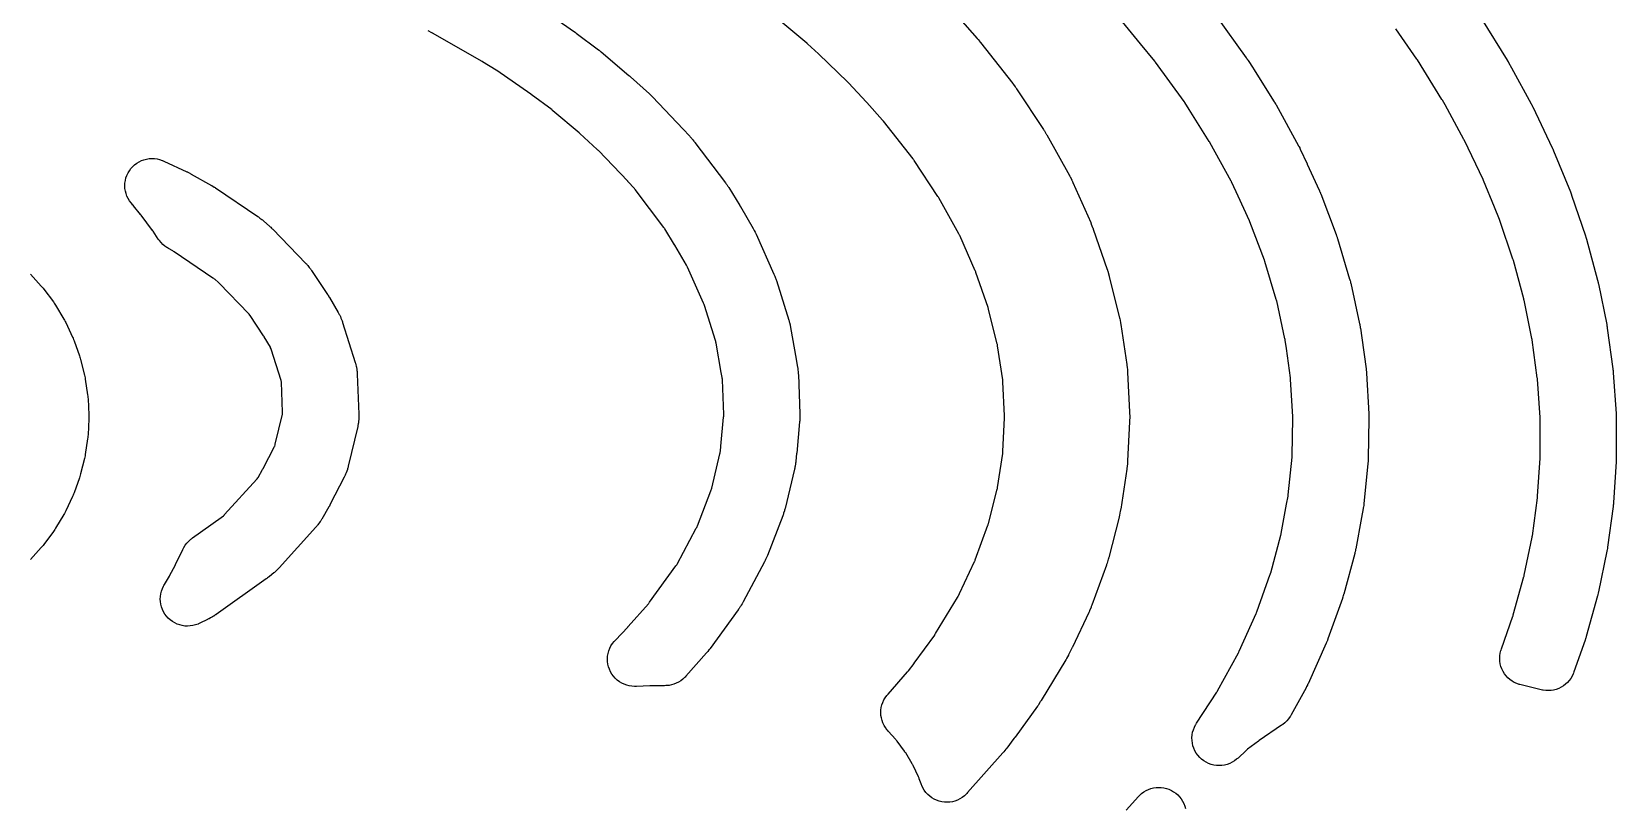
# Model space of a CAD drawing. Header units: metres. Extents: x -22 to 22, y 1.9 to 79.7.
# Drawn here: x 5.36 to 11.19, y 48.38 to 51.24 of the extents above; entities that cross this region are included whole.
import ezdxf

# ---------------------------------------------------------------- set-up
doc = ezdxf.new("R2010")
doc.units = ezdxf.units.M

msp = doc.modelspace()

# ---------------------------------------------------------------- linework, layer by layer
at = {"layer": 'MARKING'}
for points in [[(7.2305, 51.3329), (7.3597, 51.2435), (7.3605, 51.2429), (7.3612, 51.2424), (7.362, 51.2418), (7.364, 51.2404), (7.3647, 51.2399), (7.3655, 51.2393), (7.3662, 51.2388), (7.448, 51.1775), (7.4491, 51.1766), (7.4503, 51.1757), (7.4515, 51.1748), (7.4545, 51.1724), (7.4557, 51.1714), (7.4568, 51.1705), (7.458, 51.1695), (7.5598, 51.0834), (7.5604, 51.0828), (7.5611, 51.0822), (7.5617, 51.0817), (7.5635, 51.0802), (7.5641, 51.0796), (7.5648, 51.079), (7.5654, 51.0784), (7.6354, 51.0149), (7.6367, 51.0136), (7.638, 51.0124), (7.6393, 51.0112), (7.6426, 51.0079), (7.6439, 51.0067), (7.6451, 51.0054), (7.6464, 51.0041), (7.7599, 50.885), (7.7605, 50.8845), (7.761, 50.8839), (7.7615, 50.8833), (7.7629, 50.8818), (7.7635, 50.8812), (7.764, 50.8806), (7.7645, 50.8801), (7.7911, 50.8504), (7.7924, 50.8489), (7.7938, 50.8473), (7.7951, 50.8457), (7.7985, 50.8416), (7.7998, 50.84), (7.8011, 50.8383), (7.8023, 50.8367), (7.9153, 50.6873), (7.9168, 50.6854), (7.9182, 50.6835), (7.9195, 50.6815), (7.9231, 50.6763), (7.9244, 50.6743), (7.9257, 50.6723), (7.927, 50.6703), (7.9673, 50.6048), (7.9676, 50.6042), (7.9679, 50.6037), (7.9682, 50.6032), (7.969, 50.6019), (7.9694, 50.6013), (7.9697, 50.6008), (7.97, 50.6003), (8.0172, 50.5192), (8.0185, 50.5169), (8.0198, 50.5145), (8.021, 50.5122), (8.0242, 50.5061), (8.0254, 50.5037), (8.0265, 50.5013), (8.0276, 50.4989), (8.0935, 50.3519), (8.0947, 50.3492), (8.0958, 50.3464), (8.0969, 50.3437), (8.0996, 50.3365), (8.1006, 50.3338), (8.1016, 50.331), (8.1025, 50.3282), (8.1482, 50.1823), (8.1491, 50.1792), (8.15, 50.1761), (8.1508, 50.173), (8.1528, 50.1649), (8.1535, 50.1618), (8.1541, 50.1587), (8.1547, 50.1555), (8.1754, 50.0386), (8.1755, 50.0383), (8.1756, 50.0376), (8.1757, 50.0372), (8.1804, 50.0093), (8.1809, 50.0061), (8.1813, 50.0029), (8.1817, 49.9997), (8.1826, 49.9913), (8.1829, 49.9881), (8.1831, 49.9849), (8.1833, 49.9816), (8.1888, 49.8367), (8.1889, 49.8334), (8.1889, 49.8301), (8.1889, 49.8268), (8.1886, 49.8182), (8.1885, 49.8149), (8.1883, 49.8116), (8.188, 49.8083), (8.1771, 49.6923), (8.177, 49.6918), (8.1742, 49.663), (8.1738, 49.6596), (8.1733, 49.6562), (8.1728, 49.6528), (8.1713, 49.644), (8.1707, 49.6407), (8.17, 49.6373), (8.1693, 49.634), (8.1344, 49.489), (8.1336, 49.4859), (8.1327, 49.4827), (8.1318, 49.4795), (8.1292, 49.4714), (8.1282, 49.4682), (8.1271, 49.4651), (8.126, 49.462), (8.0698, 49.3162), (8.0687, 49.3134), (8.0675, 49.3105), (8.0662, 49.3077), (8.0629, 49.3005), (8.0616, 49.2977), (8.0602, 49.2949), (8.0588, 49.2922), (7.9802, 49.1451), (7.9789, 49.1428), (7.9776, 49.1404), (7.9762, 49.1381), (7.9726, 49.1322), (7.9712, 49.1299), (7.9698, 49.1276), (7.9683, 49.1254), (7.9649, 49.1204), (7.9644, 49.1198), (7.964, 49.1192), (7.9636, 49.1186), (7.9625, 49.1171), (7.9621, 49.1165), (7.9617, 49.1159), (7.9613, 49.1153), (7.8587, 48.9737), (7.8572, 48.9717), (7.8557, 48.9697), (7.8542, 48.9678), (7.8502, 48.9628), (7.8486, 48.9609), (7.847, 48.959), (7.8454, 48.9571), (7.7696, 48.8718), (7.7664, 48.8683), (7.7648, 48.8667), (7.7579, 48.8603), (7.7505, 48.8546), (7.7426, 48.8496), (7.7342, 48.8453), (7.7255, 48.8419), (7.7165, 48.8393), (7.7073, 48.8375), (7.6979, 48.8366), (7.6956, 48.8365), (7.6909, 48.8364), (7.6406, 48.8364), (7.6394, 48.8364), (7.6381, 48.8364), (7.6369, 48.8363), (7.588, 48.8339), (7.583, 48.8338), (7.5808, 48.8338), (7.5709, 48.8343), (7.5611, 48.8358), (7.5515, 48.8382), (7.5422, 48.8416), (7.5333, 48.8459), (7.5248, 48.851), (7.5169, 48.857), (7.5096, 48.8637), (7.503, 48.8711), (7.4972, 48.8791), (7.4922, 48.8877), (7.488, 48.8967), (7.4848, 48.9061), (7.4825, 48.9157), (7.4812, 48.9255), (7.4809, 48.9354), (7.4815, 48.9453), (7.4832, 48.9551), (7.4858, 48.9647), (7.4893, 48.9739), (7.4937, 48.9828), (7.499, 48.9912), (7.5051, 48.999), (7.5065, 49.0007), (7.5098, 49.0044), (7.5554, 49.0523), (7.556, 49.053), (7.5566, 49.0536), (7.5571, 49.0542), (7.6314, 49.1378), (7.633, 49.1397), (7.6345, 49.1416), (7.636, 49.1436), (7.7329, 49.2773), (7.7345, 49.2797), (7.7355, 49.2814), (7.7368, 49.2837), (7.8078, 49.4166), (7.8092, 49.4193), (7.8104, 49.4221), (7.8116, 49.425), (7.8614, 49.5541), (7.8625, 49.5572), (7.8635, 49.5603), (7.8643, 49.5635), (7.8948, 49.6901), (7.8955, 49.6934), (7.896, 49.6968), (7.8965, 49.7002), (7.8983, 49.718), (7.9084, 49.8254), (7.9086, 49.8287), (7.9087, 49.832), (7.9087, 49.8353), (7.9038, 49.9619), (7.9036, 49.9651), (7.9033, 49.9683), (7.9028, 49.9715), (7.8998, 49.9892), (7.8806, 50.0979), (7.8799, 50.101), (7.8792, 50.1041), (7.8783, 50.1072), (7.8378, 50.2366), (7.8368, 50.2394), (7.8358, 50.2422), (7.8347, 50.2449), (7.7751, 50.3776), (7.774, 50.38), (7.7728, 50.3824), (7.7715, 50.3847), (7.7289, 50.4579), (7.7286, 50.4584), (7.7282, 50.459), (7.7279, 50.4595), (7.692, 50.5178), (7.6907, 50.5199), (7.6894, 50.5218), (7.688, 50.5238), (7.5825, 50.6632), (7.5812, 50.6648), (7.5799, 50.6664), (7.5786, 50.6679), (7.5574, 50.6917), (7.5568, 50.6922), (7.5563, 50.6928), (7.5558, 50.6934), (7.4472, 50.8072), (7.4459, 50.8085), (7.4447, 50.8098), (7.4433, 50.811), (7.3789, 50.8695), (7.3783, 50.8701), (7.3776, 50.8707), (7.377, 50.8713), (7.2802, 50.9532), (7.2791, 50.9541), (7.2779, 50.955), (7.2767, 50.956), (7.2004, 51.0131), (7.1997, 51.0137), (7.1989, 51.0142), (7.1982, 51.0147), (7.0739, 51.1008), (7.0729, 51.1015), (7.0719, 51.1021), (7.0708, 51.1028), (7.0215, 51.1335), (7.0207, 51.134), (7.0199, 51.1345), (7.0191, 51.135), (6.8372, 51.2388), (6.8364, 51.2392), (6.8355, 51.2397), (6.8346, 51.2402), (6.8205, 51.2475)], [(8.7774, 51.2909), (8.8415, 51.2188), (8.8425, 51.2176), (8.8435, 51.2165), (8.8445, 51.2153), (8.8505, 51.2081), (8.8515, 51.2069), (8.8525, 51.2058), (8.8534, 51.2046), (8.9722, 51.0536), (8.9732, 51.0523), (8.9742, 51.051), (8.9752, 51.0496), (8.9811, 51.0416), (8.9823, 51.0399), (8.9835, 51.0382), (8.9847, 51.0364), (8.9857, 51.0351), (8.9861, 51.0343), (9.0855, 50.8837), (9.0865, 50.8821), (9.0875, 50.8805), (9.0885, 50.879), (9.0945, 50.8691), (9.0954, 50.8675), (9.0964, 50.8659), (9.0973, 50.8643), (9.1807, 50.7146), (9.1817, 50.7129), (9.1826, 50.7111), (9.1835, 50.7094), (9.1891, 50.6984), (9.19, 50.6967), (9.1908, 50.6949), (9.1917, 50.6931), (9.1921, 50.692), (9.1924, 50.6915), (9.1932, 50.6896), (9.1935, 50.689), (9.259, 50.5415), (9.2598, 50.5395), (9.2606, 50.5376), (9.2614, 50.5356), (9.2662, 50.5234), (9.267, 50.5214), (9.2677, 50.5194), (9.2684, 50.5174), (9.3198, 50.3689), (9.3205, 50.3668), (9.3212, 50.3646), (9.3218, 50.3625), (9.3258, 50.3491), (9.3264, 50.347), (9.327, 50.3448), (9.3276, 50.3426), (9.3642, 50.1946), (9.3648, 50.1923), (9.3653, 50.19), (9.3658, 50.1877), (9.3686, 50.1733), (9.3691, 50.171), (9.3695, 50.1687), (9.3698, 50.1663), (9.3919, 50.0188), (9.3922, 50.0163), (9.3925, 50.0139), (9.3928, 50.0115), (9.3943, 49.9963), (9.3945, 49.9939), (9.3947, 49.9915), (9.3949, 49.989), (9.4021, 49.8452), (9.4021, 49.845), (9.4023, 49.8414), (9.4024, 49.8389), (9.4024, 49.8365), (9.4025, 49.834), (9.4025, 49.8189), (9.4024, 49.8165), (9.4024, 49.814), (9.4023, 49.8116), (9.4021, 49.8082), (9.4021, 49.8081), (9.3949, 49.664), (9.3947, 49.6615), (9.3946, 49.659), (9.3943, 49.6564), (9.3928, 49.6409), (9.3925, 49.6384), (9.3922, 49.6359), (9.3918, 49.6334), (9.3694, 49.4861), (9.369, 49.4837), (9.3686, 49.4812), (9.3681, 49.4787), (9.365, 49.4636), (9.3645, 49.4611), (9.3639, 49.4587), (9.3634, 49.4563), (9.3256, 49.3087), (9.3249, 49.3064), (9.3243, 49.304), (9.3236, 49.3017), (9.3191, 49.2873), (9.3184, 49.285), (9.3176, 49.2826), (9.3168, 49.2803), (9.2631, 49.1323), (9.2622, 49.1302), (9.2614, 49.128), (9.2605, 49.1258), (9.255, 49.1125), (9.2541, 49.1104), (9.2531, 49.1083), (9.2521, 49.1061), (9.1915, 48.9778), (9.1912, 48.9772), (9.19, 48.9747), (9.1896, 48.9739), (9.18, 48.9543), (9.179, 48.9523), (9.178, 48.9504), (9.177, 48.9485), (9.1705, 48.9367), (9.1695, 48.9348), (9.1684, 48.9329), (9.1673, 48.931), (9.0771, 48.7818), (9.076, 48.78), (9.0748, 48.7783), (9.0737, 48.7765), (9.0666, 48.7658), (9.0654, 48.764), (9.0642, 48.7623), (9.063, 48.7606), (8.9809, 48.6473), (8.9806, 48.6468), (8.9802, 48.6464), (8.9799, 48.6459), (8.9778, 48.6431), (8.9775, 48.6427), (8.9772, 48.6422), (8.9768, 48.6418), (8.9501, 48.6065), (8.9489, 48.6051), (8.9478, 48.6036), (8.9466, 48.6022), (8.9393, 48.5933), (8.9381, 48.5918), (8.9369, 48.5904), (8.9357, 48.589), (8.8063, 48.4426), (8.803, 48.439), (8.8014, 48.4373), (8.7942, 48.4306), (8.7863, 48.4247), (8.7779, 48.4195), (8.769, 48.4152), (8.7597, 48.4118), (8.7502, 48.4093), (8.7404, 48.4077), (8.7306, 48.4072), (8.7207, 48.4076), (8.7109, 48.409), (8.7013, 48.4113), (8.692, 48.4146), (8.6831, 48.4188), (8.6746, 48.4238), (8.6666, 48.4297), (8.6593, 48.4363), (8.6526, 48.4436), (8.6467, 48.4515), (8.6417, 48.46), (8.6374, 48.4689), (8.6366, 48.471), (8.6348, 48.4756), (8.6284, 48.4934), (8.6275, 48.4957), (8.6266, 48.498), (8.6256, 48.5002), (8.6057, 48.5424), (8.6046, 48.5445), (8.6034, 48.5467), (8.6022, 48.5488), (8.5782, 48.5888), (8.5769, 48.5909), (8.5756, 48.5929), (8.5741, 48.5949), (8.5464, 48.6324), (8.5449, 48.6343), (8.5433, 48.6362), (8.5417, 48.6381), (8.5141, 48.6686), (8.5109, 48.6722), (8.5094, 48.674), (8.5036, 48.6819), (8.4986, 48.6902), (8.4944, 48.699), (8.4911, 48.7081), (8.4887, 48.7176), (8.4872, 48.7272), (8.4867, 48.7369), (8.4871, 48.7466), (8.4885, 48.7562), (8.4907, 48.7657), (8.4939, 48.7749), (8.498, 48.7837), (8.5029, 48.7921), (8.5086, 48.8), (8.5101, 48.8018), (8.5132, 48.8055), (8.5853, 48.8872), (8.5865, 48.8886), (8.5877, 48.89), (8.5889, 48.8915), (8.6089, 48.9179), (8.6092, 48.9183), (8.6096, 48.9188), (8.6099, 48.9192), (8.6849, 49.0228), (8.6861, 49.0245), (8.6872, 49.0262), (8.6884, 49.028), (8.7685, 49.1605), (8.7696, 49.1624), (8.7706, 49.1643), (8.7716, 49.1662), (8.7758, 49.1747), (8.7761, 49.1754), (8.8317, 49.293), (8.8326, 49.2951), (8.8335, 49.2972), (8.8343, 49.2994), (8.8806, 49.4268), (8.8814, 49.4291), (8.8821, 49.4314), (8.8827, 49.4337), (8.9149, 49.5593), (8.9155, 49.5617), (8.9159, 49.5642), (8.9164, 49.5666), (8.9353, 49.691), (8.9356, 49.6935), (8.9359, 49.6961), (8.9361, 49.6986), (8.9423, 49.8226), (8.9423, 49.8251), (8.9423, 49.8276), (8.9423, 49.8301), (8.936, 49.9546), (8.9358, 49.9571), (8.9356, 49.9595), (8.9353, 49.9619), (8.9165, 50.0876), (8.9161, 50.0899), (8.9156, 50.0922), (8.9151, 50.0945), (8.8836, 50.2219), (8.883, 50.2241), (8.8823, 50.2262), (8.8817, 50.2284), (8.8369, 50.3579), (8.8361, 50.3599), (8.8354, 50.3619), (8.8345, 50.3638), (8.777, 50.4935), (8.776, 50.4955), (8.775, 50.4976), (8.774, 50.4996), (8.6997, 50.6328), (8.6987, 50.6344), (8.6978, 50.636), (8.6968, 50.6376), (8.6091, 50.7705), (8.6079, 50.7722), (8.6067, 50.7739), (8.6055, 50.7756), (8.4962, 50.9147), (8.4952, 50.9159), (8.4942, 50.9171), (8.4932, 50.9182), (8.4354, 50.9831), (8.4351, 50.9836), (8.4347, 50.984), (8.4343, 50.9844), (8.3675, 51.0562), (8.3666, 51.0572), (8.3656, 51.0581), (8.3647, 51.0591), (8.2588, 51.1613), (8.2584, 51.1617), (8.258, 51.1621), (8.2575, 51.1625), (8.2174, 51.1994), (8.2165, 51.2002), (8.2156, 51.201), (8.2147, 51.2017), (8.0824, 51.3124)], [(9.7216, 51.2996), (9.8317, 51.1482), (9.8325, 51.147), (9.8333, 51.1459), (9.8341, 51.1448), (9.8361, 51.1418), (9.8369, 51.1407), (9.8377, 51.1395), (9.8384, 51.1383), (9.8571, 51.1094), (9.8573, 51.1091), (9.8579, 51.1082), (9.8583, 51.1076), (9.9348, 50.9859), (9.9356, 50.9847), (9.9364, 50.9834), (9.9372, 50.9821), (9.9392, 50.9786), (9.94, 50.9773), (9.9407, 50.976), (9.9415, 50.9747), (10.0239, 50.8241), (10.0247, 50.8227), (10.0254, 50.8212), (10.0262, 50.8198), (10.0281, 50.8161), (10.0288, 50.8147), (10.0295, 50.8133), (10.0302, 50.8118), (10.0556, 50.7574), (10.0557, 50.7571), (10.056, 50.7565), (10.0562, 50.7561), (10.0999, 50.6606), (10.1006, 50.659), (10.1013, 50.6575), (10.1019, 50.656), (10.1036, 50.6519), (10.1043, 50.6504), (10.1049, 50.6488), (10.1055, 50.6472), (10.1623, 50.4974), (10.1629, 50.4957), (10.1635, 50.494), (10.1641, 50.4923), (10.1655, 50.4879), (10.1661, 50.4862), (10.1666, 50.4846), (10.1672, 50.4828), (10.2119, 50.3334), (10.2124, 50.3316), (10.2129, 50.3298), (10.2134, 50.328), (10.2146, 50.3233), (10.215, 50.3215), (10.2155, 50.3197), (10.2159, 50.3179), (10.2487, 50.1687), (10.2491, 50.1668), (10.2495, 50.165), (10.2498, 50.1631), (10.2507, 50.1581), (10.251, 50.1562), (10.2513, 50.1543), (10.2516, 50.1524), (10.2566, 50.1168), (10.2566, 50.1166), (10.2723, 50.0032), (10.2726, 50.0013), (10.2728, 49.9994), (10.273, 49.9974), (10.2735, 49.9924), (10.2737, 49.9904), (10.2739, 49.9885), (10.274, 49.9865), (10.2829, 49.8377), (10.283, 49.8357), (10.2831, 49.8338), (10.2831, 49.8318), (10.2832, 49.8266), (10.2832, 49.8246), (10.2832, 49.8226), (10.2832, 49.8206), (10.2803, 49.6719), (10.2802, 49.6699), (10.2801, 49.6679), (10.28, 49.6659), (10.2797, 49.6607), (10.2796, 49.6587), (10.2794, 49.6567), (10.2792, 49.6547), (10.2643, 49.5059), (10.264, 49.504), (10.2638, 49.502), (10.2636, 49.5), (10.2628, 49.4949), (10.2625, 49.493), (10.2622, 49.491), (10.2619, 49.489), (10.2558, 49.4555), (10.2557, 49.4552), (10.2343, 49.3397), (10.234, 49.3378), (10.2336, 49.3358), (10.2331, 49.3338), (10.232, 49.3287), (10.2315, 49.3268), (10.231, 49.3248), (10.2305, 49.3229), (10.1903, 49.1739), (10.1898, 49.172), (10.1892, 49.1701), (10.1887, 49.1682), (10.1871, 49.1633), (10.1865, 49.1614), (10.1859, 49.1595), (10.1852, 49.1576), (10.1319, 49.0085), (10.1313, 49.0067), (10.1306, 49.0048), (10.1299, 49.003), (10.128, 48.9984), (10.1273, 48.9966), (10.1265, 48.9948), (10.1257, 48.993), (10.0588, 48.8433), (10.0581, 48.8417), (10.0573, 48.8402), (10.0566, 48.8386), (10.0546, 48.8346), (10.0538, 48.8331), (10.0532, 48.8317), (10.0521, 48.8298), (10.0519, 48.8294), (10.0515, 48.8287), (9.9967, 48.7289), (9.9943, 48.7247), (9.993, 48.7226), (9.9874, 48.7144), (9.981, 48.7069), (9.9739, 48.7), (9.9662, 48.6938), (9.9639, 48.6922), (9.9617, 48.6907), (9.8793, 48.6346), (9.8783, 48.6339), (9.8772, 48.6332), (9.8762, 48.6324), (9.8366, 48.6024), (9.8346, 48.6009), (9.8327, 48.5993), (9.8308, 48.5976), (9.8012, 48.5701), (9.7974, 48.5668), (9.7961, 48.5657), (9.7881, 48.5597), (9.7796, 48.5545), (9.7706, 48.5501), (9.7613, 48.5467), (9.7516, 48.5443), (9.7417, 48.5428), (9.7318, 48.5423), (9.7218, 48.5428), (9.7119, 48.5443), (9.7023, 48.5467), (9.6929, 48.5502), (9.6839, 48.5545), (9.6754, 48.5597), (9.6674, 48.5657), (9.6601, 48.5725), (9.6535, 48.58), (9.6477, 48.5881), (9.6428, 48.5968), (9.6387, 48.6059), (9.6355, 48.6153), (9.6333, 48.625), (9.6321, 48.6349), (9.6318, 48.6449), (9.6326, 48.6549), (9.6343, 48.6647), (9.6371, 48.6743), (9.6407, 48.6836), (9.6453, 48.6924), (9.6462, 48.694), (9.6488, 48.6982), (9.7232, 48.813), (9.7242, 48.8145), (9.7251, 48.8161), (9.726, 48.8177), (9.8028, 48.9575), (9.8038, 48.9593), (9.8047, 48.9611), (9.8056, 48.963), (9.8679, 49.1024), (9.8687, 49.1042), (9.8694, 49.106), (9.8701, 49.1078), (9.9197, 49.2466), (9.9203, 49.2485), (9.9209, 49.2504), (9.9214, 49.2523), (9.9587, 49.3904), (9.9592, 49.3923), (9.9597, 49.3943), (9.9601, 49.3963), (9.9802, 49.5051), (9.9854, 49.5336), (9.9857, 49.5355), (9.986, 49.5375), (9.9862, 49.5395), (10.0001, 49.6771), (10.0002, 49.6791), (10.0003, 49.6811), (10.0004, 49.6831), (10.0032, 49.8207), (10.0032, 49.8226), (10.0031, 49.8246), (10.003, 49.8266), (9.9948, 49.9644), (9.9947, 49.9664), (9.9945, 49.9683), (9.9942, 49.9702), (9.9794, 50.0777), (9.9751, 50.1082), (9.9748, 50.1101), (9.9744, 50.112), (9.9741, 50.1139), (9.9435, 50.2527), (9.9431, 50.2545), (9.9426, 50.2563), (9.9421, 50.2581), (9.9003, 50.3978), (9.8998, 50.3995), (9.8992, 50.4012), (9.8986, 50.4029), (9.8453, 50.5436), (9.8447, 50.5452), (9.844, 50.5468), (9.8434, 50.5483), (9.8021, 50.6384), (9.7784, 50.6892), (9.7777, 50.6907), (9.777, 50.6921), (9.7762, 50.6935), (9.6979, 50.8365), (9.6972, 50.8378), (9.6964, 50.8391), (9.6956, 50.8404), (9.622, 50.9574), (9.6217, 50.9579), (9.6053, 50.9832), (9.6045, 50.9844), (9.6037, 50.9855), (9.6029, 50.9866), (9.4972, 51.132), (9.4965, 51.1331), (9.4957, 51.1341), (9.4949, 51.1351), (9.4429, 51.1994), (9.4424, 51.1999), (9.3757, 51.2799)], [(10.6969, 51.2913), (10.7913, 51.1398), (10.792, 51.1387), (10.7926, 51.1376), (10.7933, 51.1366), (10.7949, 51.1337), (10.7956, 51.1327), (10.7962, 51.1316), (10.7968, 51.1305), (10.8074, 51.1113), (10.8077, 51.1108), (10.8802, 50.9785), (10.8808, 50.9772), (10.8815, 50.976), (10.8821, 50.9748), (10.8837, 50.9716), (10.8844, 50.9704), (10.885, 50.9692), (10.8856, 50.9679), (10.9577, 50.817), (10.9583, 50.8157), (10.9589, 50.8144), (10.9595, 50.8131), (10.961, 50.8097), (10.9615, 50.8084), (10.9621, 50.8071), (10.9626, 50.8058), (11.0039, 50.7049), (11.004, 50.7046), (11.0243, 50.6546), (11.0248, 50.6532), (11.0254, 50.6519), (11.0259, 50.6505), (11.0272, 50.647), (11.0277, 50.6456), (11.0282, 50.6442), (11.0287, 50.6428), (11.0796, 50.4924), (11.0801, 50.4909), (11.0806, 50.4894), (11.081, 50.488), (11.0822, 50.4841), (11.0826, 50.4826), (11.0831, 50.4811), (11.0835, 50.4797), (11.1242, 50.3295), (11.1246, 50.3279), (11.125, 50.3264), (11.1254, 50.3249), (11.1263, 50.3208), (11.1267, 50.3193), (11.127, 50.3177), (11.1273, 50.3162), (11.1579, 50.1662), (11.1582, 50.1646), (11.1585, 50.163), (11.1588, 50.1614), (11.1595, 50.1572), (11.1597, 50.1556), (11.16, 50.154), (11.1602, 50.1524), (11.1807, 50.0025), (11.1809, 50.0009), (11.1811, 49.9992), (11.1813, 49.9976), (11.1817, 49.9933), (11.1819, 49.9916), (11.182, 49.99), (11.1822, 49.9883), (11.1925, 49.8386), (11.1926, 49.8369), (11.1927, 49.8353), (11.1928, 49.8336), (11.193, 49.8292), (11.193, 49.8275), (11.193, 49.8258), (11.193, 49.8241), (11.1933, 49.6745), (11.1933, 49.6728), (11.1933, 49.6711), (11.1932, 49.6694), (11.1931, 49.665), (11.193, 49.6633), (11.1929, 49.6616), (11.1928, 49.6599), (11.1829, 49.5103), (11.1828, 49.5086), (11.1826, 49.5068), (11.1825, 49.5051), (11.182, 49.5007), (11.1818, 49.499), (11.1816, 49.4973), (11.1814, 49.4956), (11.1611, 49.346), (11.1609, 49.3443), (11.1606, 49.3426), (11.1604, 49.3409), (11.1596, 49.3366), (11.1593, 49.3349), (11.159, 49.3332), (11.1587, 49.3315), (11.1278, 49.1818), (11.1275, 49.1802), (11.1271, 49.1785), (11.1267, 49.1769), (11.1257, 49.1726), (11.1253, 49.1709), (11.1249, 49.1693), (11.1244, 49.1677), (11.0828, 49.0178), (11.0824, 49.0162), (11.0819, 49.0146), (11.0814, 49.013), (11.0801, 49.0088), (11.0796, 49.0072), (11.0791, 49.0057), (11.0785, 49.0041), (11.0375, 48.8872), (11.0358, 48.8827), (11.0349, 48.8805), (11.0307, 48.8716), (11.0258, 48.8632), (11.02, 48.8553), (11.0135, 48.848), (11.0063, 48.8414), (10.9985, 48.8355), (10.9901, 48.8304), (10.9813, 48.8261), (10.9721, 48.8228), (10.9626, 48.8203), (10.953, 48.8188), (10.9432, 48.8182), (10.9334, 48.8186), (10.9237, 48.8199), (10.9214, 48.8204), (10.9166, 48.8214), (10.8432, 48.839), (10.8385, 48.8402), (10.8362, 48.8409), (10.8269, 48.8441), (10.818, 48.8482), (10.8095, 48.8532), (10.8015, 48.859), (10.7942, 48.8656), (10.7875, 48.8728), (10.7816, 48.8806), (10.7765, 48.889), (10.7722, 48.8979), (10.7688, 48.9071), (10.7663, 48.9167), (10.7648, 48.9264), (10.7643, 48.9362), (10.7647, 48.946), (10.7661, 48.9558), (10.7684, 48.9653), (10.7691, 48.9676), (10.7706, 48.9723), (10.8128, 49.0924), (10.8133, 49.094), (10.8138, 49.0956), (10.8143, 49.0972), (10.8534, 49.238), (10.8538, 49.2396), (10.8542, 49.2413), (10.8546, 49.2429), (10.8834, 49.3833), (10.8838, 49.385), (10.8841, 49.3867), (10.8843, 49.3883), (10.9033, 49.5285), (10.9035, 49.5302), (10.9037, 49.5319), (10.9038, 49.5336), (10.9131, 49.6737), (10.9132, 49.6754), (10.9133, 49.6771), (10.9133, 49.6788), (10.9131, 49.8189), (10.913, 49.8206), (10.913, 49.8223), (10.9129, 49.824), (10.9031, 49.9643), (10.903, 49.966), (10.9028, 49.9676), (10.9026, 49.9693), (10.8834, 50.11), (10.8832, 50.1116), (10.8829, 50.1132), (10.8826, 50.1148), (10.8539, 50.2559), (10.8535, 50.2575), (10.8531, 50.259), (10.8528, 50.2606), (10.8144, 50.4022), (10.8139, 50.4037), (10.8135, 50.4052), (10.813, 50.4067), (10.7648, 50.5491), (10.7643, 50.5505), (10.7638, 50.5519), (10.7633, 50.5533), (10.7449, 50.5984), (10.705, 50.696), (10.7045, 50.6973), (10.7039, 50.6986), (10.7033, 50.6999), (10.6346, 50.8437), (10.634, 50.845), (10.6333, 50.8462), (10.6327, 50.8474), (10.563, 50.9747), (10.5537, 50.9915), (10.5531, 50.9926), (10.5525, 50.9936), (10.5518, 50.9947), (10.4611, 51.1403), (10.4604, 51.1413), (10.4598, 51.1424), (10.4591, 51.1434), (10.3821, 51.2542)], [(5.3579, 50.3513), (5.3974, 50.3077), (5.4006, 50.304), (5.4037, 50.3002), (5.4067, 50.2963), (5.4418, 50.249), (5.4446, 50.245), (5.4474, 50.2409), (5.45, 50.2368), (5.4802, 50.1863), (5.4827, 50.182), (5.485, 50.1777), (5.4872, 50.1733), (5.5124, 50.1201), (5.5143, 50.1156), (5.5162, 50.1111), (5.518, 50.1065), (5.5378, 50.0511), (5.5394, 50.0464), (5.5408, 50.0417), (5.5421, 50.037), (5.5564, 49.9799), (5.5575, 49.9751), (5.5584, 49.9703), (5.5593, 49.9654), (5.5679, 49.9072), (5.5685, 49.9023), (5.569, 49.8975), (5.5693, 49.8926), (5.5722, 49.8338), (5.5724, 49.8289), (5.5724, 49.824), (5.5722, 49.8191), (5.5693, 49.7603), (5.569, 49.7554), (5.5685, 49.7505), (5.5679, 49.7456), (5.5593, 49.6874), (5.5584, 49.6825), (5.5575, 49.6777), (5.5564, 49.673), (5.5421, 49.6158), (5.5408, 49.6111), (5.5394, 49.6064), (5.5378, 49.6018), (5.518, 49.5463), (5.5162, 49.5418), (5.5143, 49.5372), (5.5124, 49.5327), (5.4872, 49.4795), (5.485, 49.4751), (5.4827, 49.4708), (5.4802, 49.4665), (5.45, 49.4161), (5.4474, 49.4119), (5.4446, 49.4078), (5.4418, 49.4038), (5.4067, 49.3565), (5.4037, 49.3527), (5.4006, 49.3489), (5.3974, 49.3452), (5.3579, 49.3015)], [(9.3892, 48.3778), (9.4349, 48.428), (9.4382, 48.4315), (9.4394, 48.4327), (9.4466, 48.4393), (9.4544, 48.445), (9.4627, 48.4501), (9.4714, 48.4542), (9.4806, 48.4575), (9.4899, 48.46), (9.4995, 48.4615), (9.5092, 48.462), (9.5189, 48.4616), (9.5285, 48.4603), (9.5379, 48.4581), (9.5471, 48.4549), (9.5559, 48.4509), (9.5643, 48.446), (9.5722, 48.4404), (9.5795, 48.434), (9.5862, 48.4269), (9.5921, 48.4192), (9.5973, 48.411), (9.6016, 48.4024), (9.6051, 48.3933), (9.6077, 48.384)]]:
    msp.add_lwpolyline(points, dxfattribs=at)
msp.add_lwpolyline([(5.7336, 50.7476), (5.7408, 50.7542), (5.7487, 50.7601), (5.757, 50.7652), (5.7658, 50.7694), (5.775, 50.7728), (5.7844, 50.7752), (5.7941, 50.7767), (5.8038, 50.7773), (5.8136, 50.7769), (5.8233, 50.7756), (5.8328, 50.7733), (5.842, 50.7701), (5.8439, 50.7694), (5.8484, 50.7675), (5.9331, 50.7286), (5.935, 50.7276), (5.9369, 50.7267), (5.9388, 50.7258), (5.9437, 50.7233), (5.9456, 50.7223), (5.9474, 50.7213), (5.9493, 50.7202), (6.0237, 50.6781), (6.0254, 50.6771), (6.0272, 50.6761), (6.0289, 50.6751), (6.0332, 50.6723), (6.0349, 50.6713), (6.0366, 50.6702), (6.0382, 50.6691), (6.1936, 50.564), (6.1963, 50.5621), (6.1989, 50.5602), (6.2016, 50.5582), (6.2083, 50.553), (6.2109, 50.5509), (6.2134, 50.5488), (6.2159, 50.5467), (6.2373, 50.5277), (6.2387, 50.5264), (6.24, 50.5252), (6.2414, 50.5239), (6.2449, 50.5206), (6.2462, 50.5193), (6.2475, 50.518), (6.2488, 50.5167), (6.3713, 50.3906), (6.3729, 50.3889), (6.3745, 50.3872), (6.376, 50.3855), (6.3777, 50.3836), (6.3807, 50.3801), (6.3836, 50.3765), (6.3864, 50.3729), (6.3879, 50.3708), (6.3892, 50.369), (6.3905, 50.3671), (6.3918, 50.3652), (6.451, 50.2761), (6.4518, 50.2749), (6.4525, 50.2737), (6.4533, 50.2725), (6.4552, 50.2694), (6.456, 50.2682), (6.4567, 50.267), (6.4574, 50.2658), (6.49, 50.2103), (6.4914, 50.2078), (6.4927, 50.2054), (6.494, 50.2029), (6.4954, 50.2001), (6.4979, 50.195), (6.5001, 50.1899), (6.5023, 50.1847), (6.5034, 50.1818), (6.5043, 50.1791), (6.5053, 50.1765), (6.5061, 50.1738), (6.5525, 50.0263), (6.5532, 50.0242), (6.5538, 50.0221), (6.5544, 50.0199), (6.555, 50.0176), (6.556, 50.0133), (6.5569, 50.0095), (6.5584, 50.0008), (6.5589, 49.9969), (6.5594, 49.9925), (6.5596, 49.9901), (6.5597, 49.9879), (6.5599, 49.9857), (6.56, 49.9835), (6.566, 49.8355), (6.566, 49.8332), (6.5661, 49.8309), (6.5661, 49.8287), (6.5661, 49.8262), (6.566, 49.8217), (6.5658, 49.8176), (6.5649, 49.8086), (6.5643, 49.8045), (6.5636, 49.8), (6.5631, 49.7976), (6.5627, 49.7954), (6.5622, 49.7932), (6.5617, 49.7909), (6.527, 49.644), (6.5263, 49.641), (6.5255, 49.6381), (6.5246, 49.6352), (6.5237, 49.632), (6.5217, 49.6262), (6.5196, 49.6204), (6.5173, 49.6148), (6.516, 49.6117), (6.5147, 49.609), (6.5134, 49.6062), (6.512, 49.6035), (6.4609, 49.5043), (6.4603, 49.5031), (6.4597, 49.502), (6.4591, 49.5008), (6.4574, 49.4979), (6.4568, 49.4967), (6.4562, 49.4956), (6.4555, 49.4945), (6.4294, 49.4498), (6.4281, 49.4476), (6.4268, 49.4454), (6.4254, 49.4432), (6.4238, 49.4408), (6.4209, 49.4366), (6.4179, 49.4325), (6.4147, 49.4284), (6.4129, 49.4262), (6.4113, 49.4242), (6.4096, 49.4223), (6.4079, 49.4203), (6.2728, 49.2706), (6.2715, 49.2692), (6.2702, 49.2678), (6.2689, 49.2664), (6.2675, 49.265), (6.2648, 49.2623), (6.2621, 49.2597), (6.2593, 49.2571), (6.2577, 49.2558), (6.2563, 49.2545), (6.2549, 49.2533), (6.2534, 49.2521), (6.2371, 49.2387), (6.2357, 49.2377), (6.2344, 49.2366), (6.2331, 49.2356), (6.2295, 49.2329), (6.2282, 49.2319), (6.2268, 49.2308), (6.2254, 49.2298), (6.0407, 49.0987), (6.0391, 49.0976), (6.0376, 49.0966), (6.036, 49.0955), (6.032, 49.0929), (6.0304, 49.0918), (6.0288, 49.0909), (6.0272, 49.0899), (6.0266, 49.0895), (6.0246, 49.0883), (6.0225, 49.0871), (6.0204, 49.086), (6.0149, 49.083), (6.0128, 49.0819), (6.0107, 49.0808), (6.0085, 49.0797), (5.9804, 49.0663), (5.9759, 49.0643), (5.974, 49.0634), (5.9647, 49.0601), (5.9552, 49.0576), (5.9455, 49.0562), (5.9357, 49.0556), (5.9258, 49.0561), (5.9161, 49.0575), (5.9066, 49.0598), (5.8973, 49.0631), (5.8884, 49.0673), (5.8799, 49.0723), (5.872, 49.0782), (5.8647, 49.0847), (5.8581, 49.092), (5.8522, 49.0999), (5.8471, 49.1083), (5.8429, 49.1172), (5.8396, 49.1264), (5.8372, 49.136), (5.8357, 49.1457), (5.8352, 49.1555), (5.8357, 49.1653), (5.8372, 49.1751), (5.8395, 49.1846), (5.8428, 49.1939), (5.847, 49.2028), (5.848, 49.2046), (5.8505, 49.2089), (5.8691, 49.2399), (5.8697, 49.241), (5.8703, 49.2421), (5.8709, 49.2431), (5.89, 49.2788), (5.8905, 49.2799), (5.8911, 49.281), (5.8916, 49.2821), (5.9179, 49.3377), (5.9202, 49.3422), (5.9214, 49.3445), (5.9267, 49.3532), (5.9328, 49.3614), (5.9398, 49.3689), (5.9475, 49.3756), (5.9495, 49.3772), (5.9536, 49.3802), (6.0594, 49.4554), (6.0608, 49.4564), (6.0621, 49.4574), (6.0635, 49.4585), (6.0679, 49.4621), (6.0689, 49.4629), (6.0712, 49.4651), (6.072, 49.466), (6.1903, 49.5972), (6.1915, 49.5985), (6.194, 49.6019), (6.1949, 49.6034), (6.2118, 49.6324), (6.2125, 49.6335), (6.2131, 49.6347), (6.2137, 49.6358), (6.2553, 49.7165), (6.2562, 49.7183), (6.2579, 49.7231), (6.2585, 49.725), (6.2848, 49.8366), (6.2851, 49.8381), (6.2854, 49.8399), (6.2855, 49.8418), (6.2854, 49.8433), (6.281, 49.9536), (6.2809, 49.955), (6.2806, 49.9569), (6.2802, 49.9586), (6.2798, 49.96), (6.2438, 50.0747), (6.2432, 50.0765), (6.2413, 50.0807), (6.2404, 50.0824), (6.2178, 50.1208), (6.2171, 50.122), (6.2164, 50.1232), (6.2156, 50.1244), (6.1658, 50.1994), (6.1649, 50.2007), (6.1625, 50.2037), (6.1614, 50.2048), (6.0516, 50.3179), (6.0503, 50.3192), (6.0489, 50.3205), (6.0476, 50.3217), (6.0369, 50.3312), (6.0343, 50.3333), (6.0317, 50.3353), (6.0291, 50.3372), (5.886, 50.4341), (5.8843, 50.4351), (5.8826, 50.4362), (5.8809, 50.4372), (5.8652, 50.4461), (5.8612, 50.4485), (5.8593, 50.4497), (5.8516, 50.455), (5.8445, 50.461), (5.838, 50.4677), (5.8321, 50.4749), (5.8307, 50.4768), (5.828, 50.4806), (5.8087, 50.5096), (5.808, 50.5106), (5.8073, 50.5116), (5.8065, 50.5126), (5.7649, 50.5688), (5.7641, 50.5698), (5.7634, 50.5707), (5.7626, 50.5717), (5.7369, 50.603), (5.7362, 50.6039), (5.7354, 50.6049), (5.7345, 50.6058), (5.732, 50.6086), (5.7288, 50.6123), (5.7275, 50.6139), (5.7217, 50.6217), (5.7166, 50.6301), (5.7125, 50.6389), (5.7092, 50.6481), (5.7068, 50.6576), (5.7053, 50.6673), (5.7048, 50.677), (5.7052, 50.6868), (5.7066, 50.6965), (5.709, 50.7059), (5.7122, 50.7152), (5.7164, 50.724), (5.7213, 50.7324), (5.7271, 50.7403)], close=True, dxfattribs=at)

doc.saveas('drawing.dxf')
